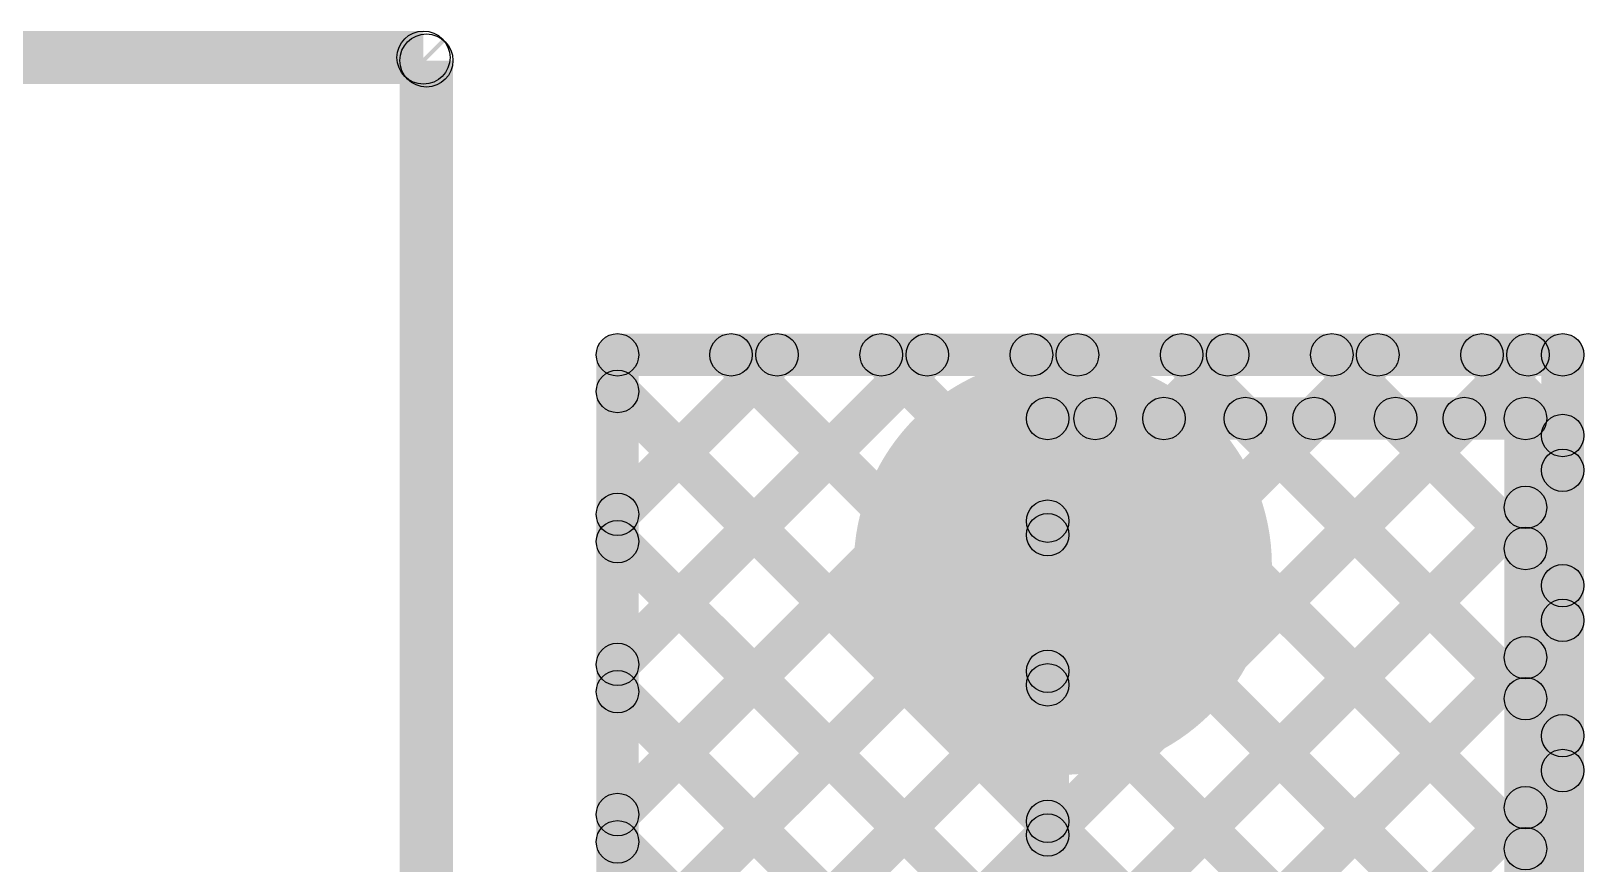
# Model space of a CAD drawing. Header units: millimetres. Extents: x -0.24 to 2.5, y 0 to 2.55.
# Drawn here: x 2.2036 to 2.496, y 2.3641 to 2.521 of the extents above; entities that cross this region are included whole.
import ezdxf

# ---------------------------------------------------------------- set-up
doc = ezdxf.new("R2010")
doc.units = ezdxf.units.MM
doc.header["$MEASUREMENT"] = 0
for name, color, linetype in [('BottomLayer', 5, 'Continuous'), ('BottomSolder', 6, 'Continuous'), ('MultiLayer', 9, 'Continuous'), ('PadHoleLayer', 156, 'Continuous'), ('TopLayer', 1, 'Continuous'), ('TopOverlay', 2, 'Continuous'), ('TopSolder', 216, 'Continuous')]:
    doc.layers.add(name, color=color, linetype=linetype)

# ---------------------------------------------------------------- blocks, each defined once
blk = doc.blocks.new('ESP32_WROOM_32__16MB__65')
at = {"layer": 'TopOverlay'}
for points in [[(-0.35564, 0.63969), (-0.35564, 0.64969), (0.36481, 0.64969), (0.36481, 0.63969)], [(0.36127, 0.64115), (0.36834, 0.64822), (0.36889, 0.64767), (0.36182, 0.6406)], [(0.37035, 0.39469), (0.36035, 0.39469), (0.36035, 0.64414), (0.37035, 0.64414)]]:
    blk.add_hatch(color=2, dxfattribs=at).paths.add_polyline_path(points)
h = blk.add_hatch(color=2, dxfattribs=at)
edge = h.paths.add_edge_path()
edge.add_arc((0.36481, 0.64469), 0.005, 0, 360)
h = blk.add_hatch(color=2, dxfattribs=at)
edge = h.paths.add_edge_path()
edge.add_arc((0.36481, 0.64469), 0.005, 0, 360)
h = blk.add_hatch(color=2, dxfattribs=at)
edge = h.paths.add_edge_path()
edge.add_arc((0.36535, 0.64414), 0.005, 0, 360)
h = blk.add_hatch(color=2, dxfattribs=at)
edge = h.paths.add_edge_path()
edge.add_arc((0.36535, 0.64414), 0.005, 0, 360)
for centre in [(0.36481, 0.64469), (0.36481, 0.64469), (0.36535, 0.64414), (0.36535, 0.64414)]:
    blk.add_circle(centre, 0.005, dxfattribs=at)

msp = doc.modelspace()

# ---------------------------------------------------------------- hatches: boundary and pattern name
at = {"layer": 'BottomLayer'}
h = msp.add_hatch(color=5, dxfattribs=at)
edge = h.paths.add_edge_path()
edge.add_arc((2.395, 2.448), 0.004, 0, 360)
h = msp.add_hatch(color=5, dxfattribs=at)
edge = h.paths.add_edge_path()
edge.add_arc((2.395, 2.448), 0.004, 0, 360)
for points in [[(2.39783, 2.3667), (2.39217, 2.37236), (2.47064, 2.45083), (2.4763, 2.44517)], [(2.39783, 2.39499), (2.39217, 2.40064), (2.44236, 2.45083), (2.44801, 2.44517)], [(2.39783, 2.42327), (2.39217, 2.42893), (2.41407, 2.45083), (2.41973, 2.44517)], [(2.395, 2.444), (2.395, 2.452), (2.485, 2.452), (2.485, 2.444)], [(2.40112, 2.44517), (2.40678, 2.45083), (2.48783, 2.36978), (2.48217, 2.36412)], [(2.4294, 2.44517), (2.43506, 2.45083), (2.48783, 2.39806), (2.48217, 2.3924)], [(2.45769, 2.44517), (2.46334, 2.45083), (2.48783, 2.42635), (2.48217, 2.42069)], [(2.399, 2.202), (2.391, 2.202), (2.391, 2.448), (2.399, 2.448)], [(2.489, 2.1764), (2.481, 2.1764), (2.481, 2.448), (2.489, 2.448)], [(2.39783, 2.33842), (2.39217, 2.34408), (2.48217, 2.43408), (2.48783, 2.42842)], [(2.39217, 2.42584), (2.39783, 2.43149), (2.48783, 2.34149), (2.48217, 2.33584)], [(2.39783, 2.31014), (2.39217, 2.31579), (2.48217, 2.40579), (2.48783, 2.40014)], [(2.39217, 2.39755), (2.39783, 2.40321), (2.48783, 2.31321), (2.48217, 2.30755)], [(2.39783, 2.28185), (2.39217, 2.28751), (2.48217, 2.37751), (2.48783, 2.37185)], [(2.39217, 2.36927), (2.39783, 2.37492), (2.48783, 2.28492), (2.48217, 2.27927)]]:
    msp.add_hatch(color=5, dxfattribs=at).paths.add_polyline_path(points)
h = msp.add_hatch(color=5, dxfattribs=at)
edge = h.paths.add_edge_path()
edge.add_arc((2.40395, 2.448), 0.004, 0, 360)
h = msp.add_hatch(color=5, dxfattribs=at)
edge = h.paths.add_edge_path()
edge.add_arc((2.4169, 2.448), 0.004, 0, 360)
h = msp.add_hatch(color=5, dxfattribs=at)
edge = h.paths.add_edge_path()
edge.add_arc((2.43223, 2.448), 0.004, 0, 360)
h = msp.add_hatch(color=5, dxfattribs=at)
edge = h.paths.add_edge_path()
edge.add_arc((2.44518, 2.448), 0.004, 0, 360)
h = msp.add_hatch(color=5, dxfattribs=at)
edge = h.paths.add_edge_path()
edge.add_arc((2.46052, 2.448), 0.004, 0, 360)
h = msp.add_hatch(color=5, dxfattribs=at)
edge = h.paths.add_edge_path()
edge.add_arc((2.47347, 2.448), 0.004, 0, 360)
h = msp.add_hatch(color=5, dxfattribs=at)
edge = h.paths.add_edge_path()
edge.add_arc((2.485, 2.448), 0.004, 0, 360)
h = msp.add_hatch(color=5, dxfattribs=at)
edge = h.paths.add_edge_path()
edge.add_arc((2.485, 2.448), 0.004, 0, 360)
h = msp.add_hatch(color=5, dxfattribs=at)
edge = h.paths.add_edge_path()
edge.add_arc((2.39787, 2.42026), 0.03, 0, 360)
h = msp.add_hatch(color=5, dxfattribs=at)
edge = h.paths.add_edge_path()
edge.add_arc((2.485, 2.43125), 0.004, 0, 360)
h = msp.add_hatch(color=5, dxfattribs=at)
edge = h.paths.add_edge_path()
edge.add_arc((2.395, 2.42866), 0.004, 0, 360)
h = msp.add_hatch(color=5, dxfattribs=at)
edge = h.paths.add_edge_path()
edge.add_arc((2.395, 2.4261), 0.004, 0, 360)
h = msp.add_hatch(color=5, dxfattribs=at)
edge = h.paths.add_edge_path()
edge.add_arc((2.485, 2.42352), 0.004, 0, 360)
h = msp.add_hatch(color=5, dxfattribs=at)
edge = h.paths.add_edge_path()
edge.add_arc((2.485, 2.40296), 0.004, 0, 360)
h = msp.add_hatch(color=5, dxfattribs=at)
edge = h.paths.add_edge_path()
edge.add_arc((2.395, 2.40038), 0.004, 0, 360)
h = msp.add_hatch(color=5, dxfattribs=at)
edge = h.paths.add_edge_path()
edge.add_arc((2.395, 2.39782), 0.004, 0, 360)
h = msp.add_hatch(color=5, dxfattribs=at)
edge = h.paths.add_edge_path()
edge.add_arc((2.485, 2.39523), 0.004, 0, 360)
h = msp.add_hatch(color=5, dxfattribs=at)
edge = h.paths.add_edge_path()
edge.add_arc((2.485, 2.37468), 0.004, 0, 360)
h = msp.add_hatch(color=5, dxfattribs=at)
edge = h.paths.add_edge_path()
edge.add_arc((2.395, 2.3721), 0.004, 0, 360)
h = msp.add_hatch(color=5, dxfattribs=at)
edge = h.paths.add_edge_path()
edge.add_arc((2.395, 2.36953), 0.004, 0, 360)
h = msp.add_hatch(color=5, dxfattribs=at)
edge = h.paths.add_edge_path()
edge.add_arc((2.485, 2.36695), 0.004, 0, 360)
at = {"layer": 'BottomSolder'}
h = msp.add_hatch(color=6, dxfattribs=at)
edge = h.paths.add_edge_path()
edge.add_arc((2.39787, 2.42026), 0.034, 0, 360)
at = {"layer": 'MultiLayer'}
h = msp.add_hatch(color=9, dxfattribs=at)
edge = h.paths.add_edge_path()
edge.add_arc((2.39787, 2.42026), 0.03, 0, 360)
at = {"layer": 'PadHoleLayer'}
h = msp.add_hatch(color=156, dxfattribs=at)
edge = h.paths.add_edge_path()
edge.add_arc((2.39787, 2.42026), 0.03937, 0, 360)
at = {"layer": 'TopLayer'}
h = msp.add_hatch(color=1, dxfattribs=at)
edge = h.paths.add_edge_path()
edge.add_arc((2.314, 2.46), 0.004, 0, 360)
h = msp.add_hatch(color=1, dxfattribs=at)
edge = h.paths.add_edge_path()
edge.add_arc((2.314, 2.46), 0.004, 0, 360)
for points in [[(2.31683, 2.37056), (2.31117, 2.37621), (2.39779, 2.46283), (2.40344, 2.45717)], [(2.31683, 2.39884), (2.31117, 2.4045), (2.3695, 2.46283), (2.37516, 2.45717)], [(2.31683, 2.42713), (2.31117, 2.43278), (2.34122, 2.46283), (2.34688, 2.45717)], [(2.31683, 2.2857), (2.31117, 2.29136), (2.48264, 2.46283), (2.4883, 2.45717)], [(2.31683, 2.31399), (2.31117, 2.31965), (2.45436, 2.46283), (2.46001, 2.45717)], [(2.31683, 2.34227), (2.31117, 2.34793), (2.42607, 2.46283), (2.43173, 2.45717)], [(2.314, 2.456), (2.314, 2.464), (2.492, 2.464), (2.492, 2.456)], [(2.33255, 2.45717), (2.33821, 2.46283), (2.49483, 2.30621), (2.48917, 2.30055)], [(2.36084, 2.45717), (2.36649, 2.46283), (2.49483, 2.33449), (2.48917, 2.32884)], [(2.38912, 2.45717), (2.39478, 2.46283), (2.49483, 2.36278), (2.48917, 2.35712)], [(2.4174, 2.45717), (2.42306, 2.46283), (2.49483, 2.39106), (2.48917, 2.3854)], [(2.44569, 2.45717), (2.45134, 2.46283), (2.49483, 2.41935), (2.48917, 2.41369)], [(2.47397, 2.45717), (2.47963, 2.46283), (2.49483, 2.44763), (2.48917, 2.44197)], [(2.318, 2.214), (2.31, 2.214), (2.31, 2.46), (2.318, 2.46)], [(2.496, 2.15443), (2.488, 2.15443), (2.488, 2.46), (2.496, 2.46)], [(2.31117, 2.45027), (2.31683, 2.45592), (2.49483, 2.27792), (2.48917, 2.27227)], [(2.31683, 2.25742), (2.31117, 2.26308), (2.48917, 2.44108), (2.49483, 2.43542)], [(2.31117, 2.42198), (2.31683, 2.42764), (2.49483, 2.24964), (2.48917, 2.24398)], [(2.31683, 2.22914), (2.31117, 2.23479), (2.48917, 2.41279), (2.49483, 2.40714)], [(2.31117, 2.3937), (2.31683, 2.39936), (2.49483, 2.22136), (2.48917, 2.2157)], [(2.30215, 2.18617), (2.29649, 2.19183), (2.48917, 2.38451), (2.49483, 2.37885)], [(2.31117, 2.36541), (2.31683, 2.37107), (2.49483, 2.19307), (2.48917, 2.18741)]]:
    msp.add_hatch(color=1, dxfattribs=at).paths.add_polyline_path(points)
h = msp.add_hatch(color=1, dxfattribs=at)
edge = h.paths.add_edge_path()
edge.add_arc((2.33538, 2.46), 0.004, 0, 360)
h = msp.add_hatch(color=1, dxfattribs=at)
edge = h.paths.add_edge_path()
edge.add_arc((2.34405, 2.46), 0.004, 0, 360)
h = msp.add_hatch(color=1, dxfattribs=at)
edge = h.paths.add_edge_path()
edge.add_arc((2.36366, 2.46), 0.004, 0, 360)
h = msp.add_hatch(color=1, dxfattribs=at)
edge = h.paths.add_edge_path()
edge.add_arc((2.37233, 2.46), 0.004, 0, 360)
h = msp.add_hatch(color=1, dxfattribs=at)
edge = h.paths.add_edge_path()
edge.add_arc((2.39195, 2.46), 0.004, 0, 360)
h = msp.add_hatch(color=1, dxfattribs=at)
edge = h.paths.add_edge_path()
edge.add_arc((2.40062, 2.46), 0.004, 0, 360)
h = msp.add_hatch(color=1, dxfattribs=at)
edge = h.paths.add_edge_path()
edge.add_arc((2.42023, 2.46), 0.004, 0, 360)
h = msp.add_hatch(color=1, dxfattribs=at)
edge = h.paths.add_edge_path()
edge.add_arc((2.4289, 2.46), 0.004, 0, 360)
h = msp.add_hatch(color=1, dxfattribs=at)
edge = h.paths.add_edge_path()
edge.add_arc((2.44852, 2.46), 0.004, 0, 360)
h = msp.add_hatch(color=1, dxfattribs=at)
edge = h.paths.add_edge_path()
edge.add_arc((2.45718, 2.46), 0.004, 0, 360)
h = msp.add_hatch(color=1, dxfattribs=at)
edge = h.paths.add_edge_path()
edge.add_arc((2.4768, 2.46), 0.004, 0, 360)
h = msp.add_hatch(color=1, dxfattribs=at)
edge = h.paths.add_edge_path()
edge.add_arc((2.48547, 2.46), 0.004, 0, 360)
h = msp.add_hatch(color=1, dxfattribs=at)
edge = h.paths.add_edge_path()
edge.add_arc((2.492, 2.46), 0.004, 0, 360)
h = msp.add_hatch(color=1, dxfattribs=at)
edge = h.paths.add_edge_path()
edge.add_arc((2.492, 2.46), 0.004, 0, 360)
h = msp.add_hatch(color=1, dxfattribs=at)
edge = h.paths.add_edge_path()
edge.add_arc((2.314, 2.4531), 0.004, 0, 360)
h = msp.add_hatch(color=1, dxfattribs=at)
edge = h.paths.add_edge_path()
edge.add_arc((2.39787, 2.42026), 0.03, 0, 360)
h = msp.add_hatch(color=1, dxfattribs=at)
edge = h.paths.add_edge_path()
edge.add_arc((2.492, 2.4448), 0.004, 0, 360)
h = msp.add_hatch(color=1, dxfattribs=at)
edge = h.paths.add_edge_path()
edge.add_arc((2.492, 2.43825), 0.004, 0, 360)
h = msp.add_hatch(color=1, dxfattribs=at)
edge = h.paths.add_edge_path()
edge.add_arc((2.314, 2.42995), 0.004, 0, 360)
h = msp.add_hatch(color=1, dxfattribs=at)
edge = h.paths.add_edge_path()
edge.add_arc((2.314, 2.42481), 0.004, 0, 360)
h = msp.add_hatch(color=1, dxfattribs=at)
edge = h.paths.add_edge_path()
edge.add_arc((2.492, 2.41652), 0.004, 0, 360)
h = msp.add_hatch(color=1, dxfattribs=at)
edge = h.paths.add_edge_path()
edge.add_arc((2.492, 2.40996), 0.004, 0, 360)
h = msp.add_hatch(color=1, dxfattribs=at)
edge = h.paths.add_edge_path()
edge.add_arc((2.314, 2.40167), 0.004, 0, 360)
h = msp.add_hatch(color=1, dxfattribs=at)
edge = h.paths.add_edge_path()
edge.add_arc((2.314, 2.39653), 0.004, 0, 360)
h = msp.add_hatch(color=1, dxfattribs=at)
edge = h.paths.add_edge_path()
edge.add_arc((2.492, 2.38823), 0.004, 0, 360)
h = msp.add_hatch(color=1, dxfattribs=at)
edge = h.paths.add_edge_path()
edge.add_arc((2.492, 2.38168), 0.004, 0, 360)
h = msp.add_hatch(color=1, dxfattribs=at)
edge = h.paths.add_edge_path()
edge.add_arc((2.314, 2.37339), 0.004, 0, 360)
h = msp.add_hatch(color=1, dxfattribs=at)
edge = h.paths.add_edge_path()
edge.add_arc((2.314, 2.36824), 0.004, 0, 360)
at = {"layer": 'TopSolder'}
h = msp.add_hatch(color=216, dxfattribs=at)
edge = h.paths.add_edge_path()
edge.add_arc((2.39787, 2.42026), 0.034, 0, 360)

# ---------------------------------------------------------------- linework, layer by layer
at = {"layer": 'BottomLayer'}
for centre in [(2.395, 2.448), (2.395, 2.448), (2.40395, 2.448), (2.4169, 2.448), (2.43223, 2.448), (2.44518, 2.448), (2.46052, 2.448), (2.47347, 2.448), (2.485, 2.448), (2.485, 2.448), (2.485, 2.43125), (2.395, 2.42866), (2.395, 2.4261), (2.485, 2.42352), (2.485, 2.40296), (2.395, 2.40038), (2.395, 2.39782), (2.485, 2.39523), (2.485, 2.37468), (2.395, 2.3721), (2.395, 2.36953), (2.485, 2.36695)]:
    msp.add_circle(centre, 0.004, dxfattribs=at)
at = {"layer": 'TopLayer'}
for centre in [(2.314, 2.46), (2.314, 2.46), (2.33538, 2.46), (2.34405, 2.46), (2.36366, 2.46), (2.37233, 2.46), (2.39195, 2.46), (2.40062, 2.46), (2.42023, 2.46), (2.4289, 2.46), (2.44852, 2.46), (2.45718, 2.46), (2.4768, 2.46), (2.48547, 2.46), (2.492, 2.46), (2.492, 2.46), (2.314, 2.4531), (2.492, 2.4448), (2.492, 2.43825), (2.314, 2.42995), (2.314, 2.42481), (2.492, 2.41652), (2.492, 2.40996), (2.314, 2.40167), (2.314, 2.39653), (2.492, 2.38823), (2.492, 2.38168), (2.314, 2.37339), (2.314, 2.36824)]:
    msp.add_circle(centre, 0.004, dxfattribs=at)

# ---------------------------------------------------------------- block references
at = {"rotation": 360}
msp.add_blockref('ESP32_WROOM_32__16MB__65', (1.91265, 1.87131), dxfattribs=at)

doc.saveas('drawing.dxf')
